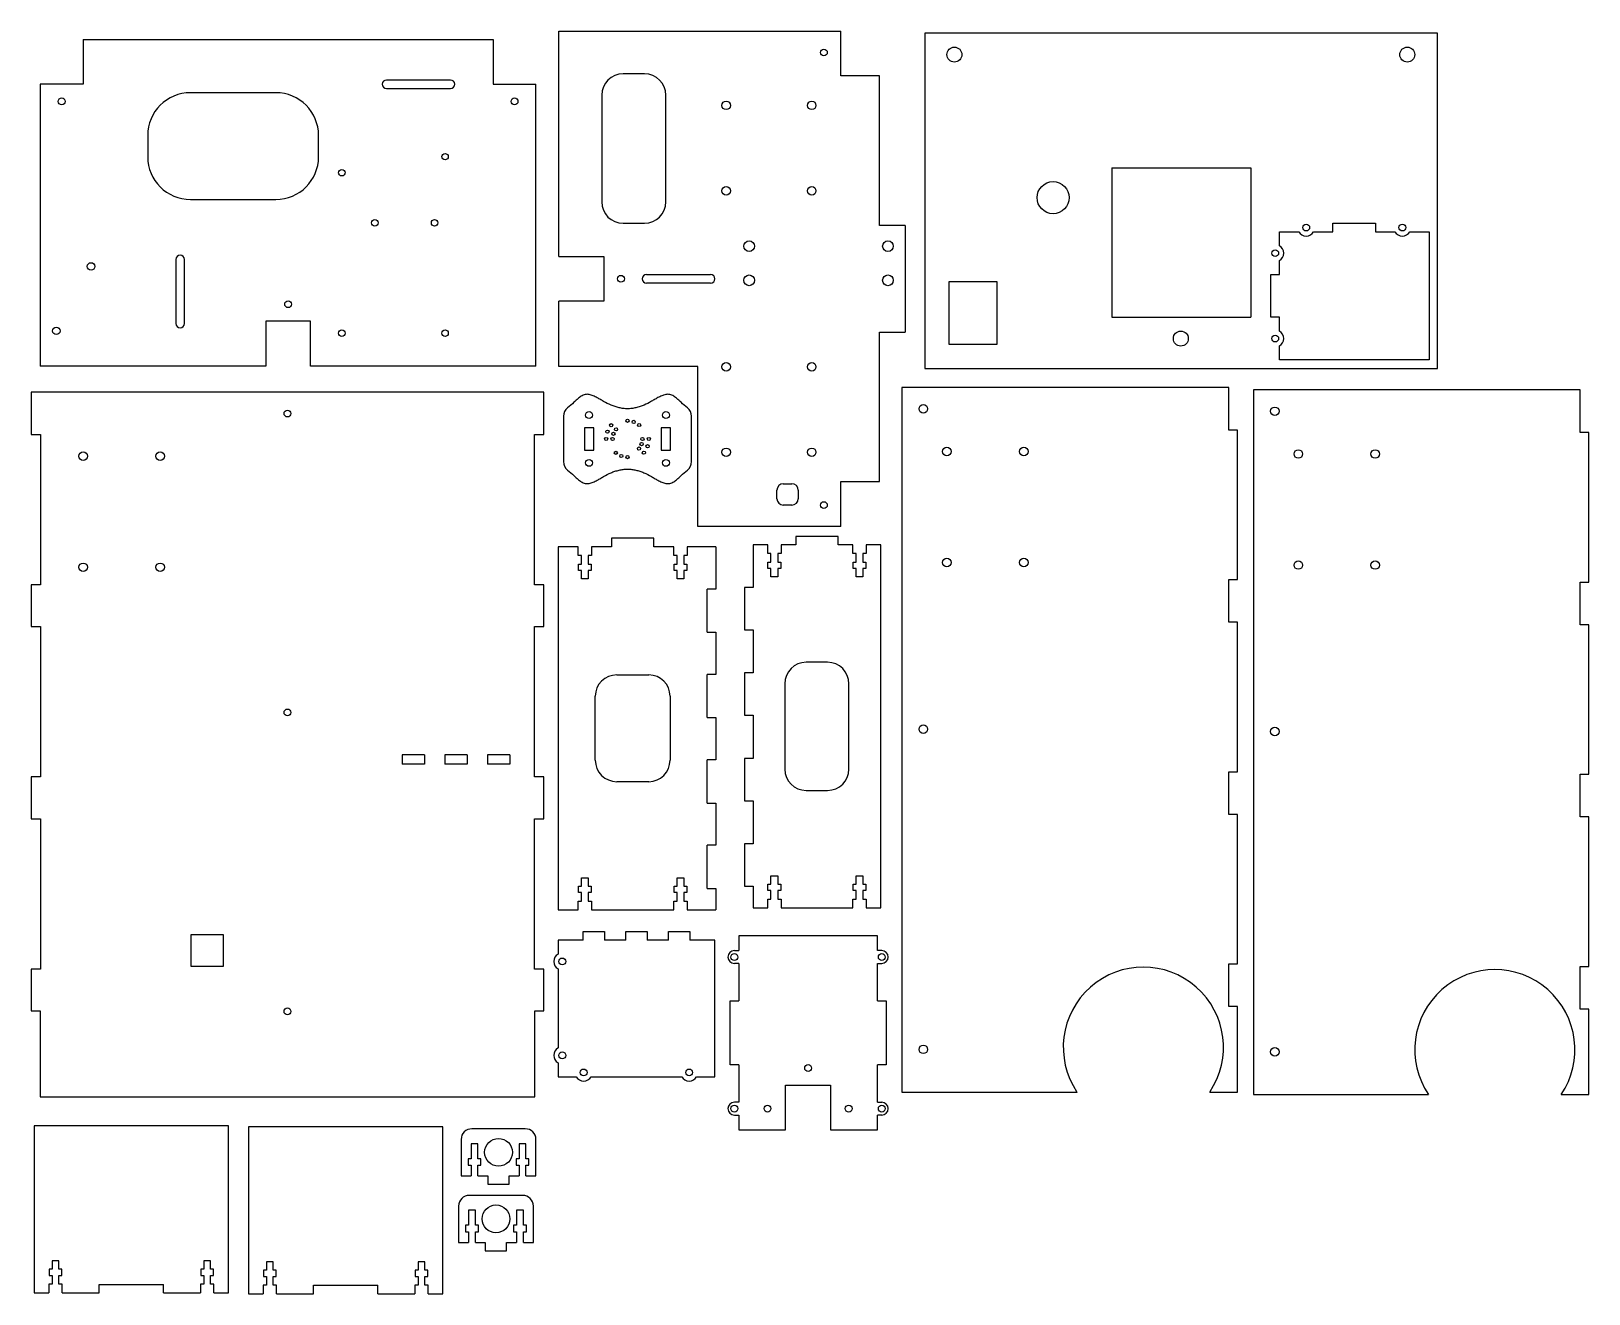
# Model space of a CAD drawing. Header units: millimetres. Extents: x 11 to 740, y 237 to 828.
import ezdxf

# ---------------------------------------------------------------- set-up
doc = ezdxf.new("R2010")
doc.units = ezdxf.units.MM

msp = doc.modelspace()

# ---------------------------------------------------------------- linework, layer by layer
at = {"color": 7, "linetype": 'Continuous', "lineweight": 25}
for p, q in [((35.19, 824.43), (35.19, 803.43)), ((35.19, 824.43), (227.19, 824.43)), ((227.19, 824.43), (227.19, 803.43)), ((258, 722.82), (258, 828.32)), ((258, 828.32), (390, 828.32)), ((390, 807.32), (390, 828.32)), ((429.3, 827.33), (429.3, 670.33)), ((669.3, 827.33), (429.3, 827.33)), ((669.3, 670.33), (669.3, 827.33)), ((35.19, 803.43), (15.19, 803.43)), ((15.19, 803.43), (15.19, 671.43)), ((207.19, 805.43), (177.19, 805.43)), ((227.19, 803.43), (247.19, 803.43)), ((247.19, 671.43), (247.19, 803.43)), ((298, 808.32), (288, 808.32)), ((408, 807.32), (390, 807.32)), ((408, 737.32), (408, 807.32)), ((125.45, 799.48), (85.45, 799.48)), ((177.19, 801.43), (207.19, 801.43)), ((278, 798.32), (278, 748.32)), ((308, 748.32), (308, 798.32)), ((65.45, 779.48), (65.45, 769.48)), ((145.45, 769.48), (145.45, 779.48)), ((516.8, 764.33), (581.8, 764.33)), ((516.8, 764.33), (516.8, 694.33)), ((581.8, 764.33), (581.8, 694.33)), ((85.45, 749.48), (125.45, 749.48)), ((288, 738.32), (298, 738.32)), ((420, 737.32), (408, 737.32)), ((420, 737.32), (420, 687.32)), ((620.3, 738.33), (640.3, 738.33)), ((620.3, 734.33), (620.3, 738.33)), ((640.3, 738.33), (640.3, 734.33)), ((595.3, 727.8), (595.3, 734.33)), ((595.3, 734.33), (604.33, 734.33)), ((611.26, 734.33), (620.3, 734.33)), ((640.3, 734.33), (649.33, 734.33)), ((656.26, 734.33), (665.3, 734.33)), ((665.3, 734.33), (665.3, 674.33)), ((258, 722.82), (279, 722.82)), ((279, 722.82), (279, 701.82)), ((78.69, 721.43), (78.69, 691.43)), ((82.69, 691.43), (82.69, 721.43)), ((595.3, 714.33), (595.3, 720.87)), ((299, 714.32), (329, 714.32)), ((329, 710.32), (299, 710.32)), ((440.6, 711.03), (463, 711.03)), ((440.6, 681.63), (440.6, 711.03)), ((463, 711.03), (463, 681.63)), ((591.3, 714.33), (595.3, 714.33)), ((591.3, 694.33), (591.3, 714.33)), ((258, 671.32), (258, 701.82)), ((279, 701.82), (258, 701.82)), ((516.8, 694.33), (581.8, 694.33)), ((595.3, 694.33), (591.3, 694.33)), ((595.3, 687.8), (595.3, 694.33)), ((141.69, 692.43), (120.69, 692.43)), ((120.69, 692.43), (120.69, 671.43)), ((141.69, 671.43), (141.69, 692.43)), ((408, 687.32), (420, 687.32)), ((408, 617.32), (408, 687.32)), ((463, 681.63), (440.6, 681.63)), ((595.3, 674.33), (595.3, 680.87)), ((120.69, 671.43), (15.19, 671.43)), ((247.19, 671.43), (141.69, 671.43)), ((323, 671.32), (258, 671.32)), ((323, 596.32), (323, 671.32)), ((665.3, 674.33), (595.3, 674.33)), ((429.3, 670.33), (669.3, 670.33)), ((10.89, 659.21), (10.89, 639.41)), ((250.89, 659.21), (10.89, 659.21)), ((250.89, 639.41), (250.89, 659.21)), ((418.56, 661.43), (418.56, 331.43)), ((571.56, 661.43), (418.56, 661.43)), ((571.56, 641.43), (571.56, 661.43)), ((583.11, 660.27), (583.11, 330.27)), ((736.11, 660.27), (583.11, 660.27)), ((736.11, 640.27), (736.11, 660.27)), ((260.07, 647.92), (260.07, 626.72)), ((274.27, 642.52), (269.87, 642.52)), ((269.87, 642.52), (269.87, 632.12)), ((274.27, 632.12), (274.27, 642.52)), ((305.87, 642.52), (305.87, 632.12)), ((310.27, 642.52), (305.87, 642.52)), ((310.27, 632.12), (310.27, 642.52)), ((320.07, 626.72), (320.07, 647.92)), ((10.89, 639.41), (15.29, 639.41)), ((15.29, 639.41), (15.29, 569.01)), ((246.49, 639.41), (250.89, 639.41)), ((246.49, 569.01), (246.49, 639.41)), ((575.56, 641.43), (571.56, 641.43)), ((575.56, 571.43), (575.56, 641.43)), ((740.11, 640.27), (736.11, 640.27)), ((740.11, 570.27), (740.11, 640.27)), ((269.87, 632.12), (274.27, 632.12)), ((305.87, 632.12), (310.27, 632.12)), ((360, 609.32), (360, 613.32)), ((363, 616.32), (367, 616.32)), ((370, 613.32), (370, 609.32)), ((390, 617.32), (408, 617.32)), ((390, 596.32), (390, 617.32)), ((367, 606.32), (363, 606.32)), ((282.6, 590.8), (282.6, 586.8)), ((302.4, 590.8), (282.6, 590.8)), ((302.4, 586.8), (302.4, 590.8)), ((390, 596.32), (323, 596.32)), ((368.84, 591.7), (368.84, 587.7)), ((388.64, 591.7), (368.84, 591.7)), ((388.64, 587.7), (388.64, 591.7)), ((257.6, 586.8), (257.6, 416.8)), ((267, 586.8), (257.6, 586.8)), ((267, 582.7), (267, 586.8)), ((273.2, 586.8), (273.2, 582.7)), ((282.6, 586.8), (273.2, 586.8)), ((311.8, 586.8), (302.4, 586.8)), ((311.8, 582.7), (311.8, 586.8)), ((318, 586.8), (318, 582.7)), ((331.4, 586.8), (318, 586.8)), ((331.4, 586.8), (331.4, 567)), ((348.84, 587.7), (348.84, 567.7)), ((355.74, 587.7), (348.84, 587.7)), ((355.74, 583.6), (355.74, 587.7)), ((357.24, 583.6), (355.74, 583.6)), ((357.24, 579.6), (357.24, 583.6)), ((360.44, 583.6), (360.44, 579.6)), ((361.94, 583.6), (360.44, 583.6)), ((361.94, 587.7), (361.94, 583.6)), ((368.84, 587.7), (361.94, 587.7)), ((395.54, 587.7), (388.64, 587.7)), ((395.54, 583.6), (395.54, 587.7)), ((397.04, 583.6), (395.54, 583.6)), ((397.04, 579.6), (397.04, 583.6)), ((400.24, 583.6), (400.24, 579.6)), ((401.74, 583.6), (400.24, 583.6)), ((401.74, 587.7), (401.74, 583.6)), ((408.64, 587.7), (401.74, 587.7)), ((408.64, 417.7), (408.64, 587.7)), ((268.5, 582.7), (267, 582.7)), ((267.1, 578.7), (268.5, 578.7)), ((267.1, 575.7), (267.1, 578.7)), ((268.5, 578.7), (268.5, 582.7)), ((271.7, 582.7), (271.7, 578.7)), ((273.2, 582.7), (271.7, 582.7)), ((271.7, 578.7), (273.1, 578.7)), ((273.1, 578.7), (273.1, 575.7)), ((313.3, 582.7), (311.8, 582.7)), ((311.9, 578.7), (313.3, 578.7)), ((311.9, 575.7), (311.9, 578.7)), ((313.3, 578.7), (313.3, 582.7)), ((316.5, 582.7), (316.5, 578.7)), ((318, 582.7), (316.5, 582.7)), ((316.5, 578.7), (317.9, 578.7)), ((317.9, 578.7), (317.9, 575.7)), ((355.84, 579.6), (357.24, 579.6)), ((355.84, 576.6), (355.84, 579.6)), ((357.24, 576.6), (355.84, 576.6)), ((357.24, 572.7), (357.24, 576.6)), ((360.44, 579.6), (361.84, 579.6)), ((360.44, 576.6), (360.44, 572.7)), ((361.84, 576.6), (360.44, 576.6)), ((361.84, 579.6), (361.84, 576.6)), ((395.64, 579.6), (397.04, 579.6)), ((395.64, 576.6), (395.64, 579.6)), ((397.04, 576.6), (395.64, 576.6)), ((397.04, 572.7), (397.04, 576.6)), ((400.24, 579.6), (401.64, 579.6)), ((400.24, 576.6), (400.24, 572.7)), ((401.64, 576.6), (400.24, 576.6)), ((401.64, 579.6), (401.64, 576.6)), ((10.89, 569.01), (10.89, 549.41)), ((15.29, 569.01), (10.89, 569.01)), ((250.89, 569.01), (246.49, 569.01)), ((250.89, 549.41), (250.89, 569.01)), ((268.5, 575.7), (267.1, 575.7)), ((268.5, 571.8), (268.5, 575.7)), ((271.7, 571.8), (268.5, 571.8)), ((271.7, 575.7), (271.7, 571.8)), ((273.1, 575.7), (271.7, 575.7)), ((313.3, 575.7), (311.9, 575.7)), ((313.3, 571.8), (313.3, 575.7)), ((316.5, 571.8), (313.3, 571.8)), ((316.5, 575.7), (316.5, 571.8)), ((317.9, 575.7), (316.5, 575.7)), ((360.44, 572.7), (357.24, 572.7)), ((400.24, 572.7), (397.04, 572.7)), ((571.56, 571.43), (575.56, 571.43)), ((571.56, 551.43), (571.56, 571.43)), ((736.11, 570.27), (740.11, 570.27)), ((736.11, 550.27), (736.11, 570.27)), ((331.4, 567), (327.4, 567)), ((327.4, 546.8), (327.4, 567)), ((344.84, 567.7), (344.84, 547.9)), ((348.84, 567.7), (344.84, 567.7)), ((10.89, 549.41), (15.29, 549.41)), ((15.29, 549.41), (15.29, 479.01)), ((246.49, 549.41), (250.89, 549.41)), ((246.49, 479.01), (246.49, 549.41)), ((344.84, 547.9), (348.84, 547.9)), ((348.84, 547.9), (348.84, 527.7)), ((575.56, 551.43), (571.56, 551.43)), ((575.56, 481.43), (575.56, 551.43)), ((740.11, 550.27), (736.11, 550.27)), ((740.11, 480.27), (740.11, 550.27)), ((327.4, 546.8), (331.4, 546.8)), ((331.4, 546.8), (331.4, 527)), ((383.74, 532.7), (373.74, 532.7)), ((285, 526.8), (300, 526.8)), ((331.4, 527), (327.4, 527)), ((327.4, 506.8), (327.4, 527)), ((344.84, 527.7), (344.84, 507.9)), ((348.84, 527.7), (344.84, 527.7)), ((363.74, 522.7), (363.74, 482.7)), ((393.74, 482.7), (393.74, 522.7)), ((275, 486.8), (275, 516.8)), ((310, 516.8), (310, 486.8)), ((327.4, 506.8), (331.4, 506.8)), ((331.4, 506.8), (331.4, 487)), ((344.84, 507.9), (348.84, 507.9)), ((348.84, 507.9), (348.84, 487.7)), ((194.99, 489.41), (184.59, 489.41)), ((184.59, 489.41), (184.59, 485.01)), ((194.99, 489.41), (194.99, 485.01)), ((214.99, 489.41), (204.59, 489.41)), ((204.59, 489.41), (204.59, 485.01)), ((214.99, 489.41), (214.99, 485.01)), ((234.99, 489.41), (224.59, 489.41)), ((224.59, 489.41), (224.59, 485.01)), ((234.99, 489.41), (234.99, 485.01)), ((194.99, 485.01), (184.59, 485.01)), ((214.99, 485.01), (204.59, 485.01)), ((234.99, 485.01), (224.59, 485.01)), ((331.4, 487), (327.4, 487)), ((327.4, 466.8), (327.4, 487)), ((344.84, 487.7), (344.84, 467.9)), ((348.84, 487.7), (344.84, 487.7)), ((571.56, 481.43), (575.56, 481.43)), ((571.56, 461.43), (571.56, 481.43)), ((10.89, 479.01), (10.89, 459.41)), ((15.29, 479.01), (10.89, 479.01)), ((250.89, 479.01), (246.49, 479.01)), ((250.89, 459.41), (250.89, 479.01)), ((300, 476.8), (285, 476.8)), ((736.11, 480.27), (740.11, 480.27)), ((736.11, 460.27), (736.11, 480.27)), ((327.4, 466.8), (331.4, 466.8)), ((331.4, 466.8), (331.4, 447)), ((344.84, 467.9), (348.84, 467.9)), ((348.84, 467.9), (348.84, 447.7)), ((373.74, 472.7), (383.74, 472.7)), ((10.89, 459.41), (15.29, 459.41)), ((15.29, 459.41), (15.29, 389.01)), ((246.49, 459.41), (250.89, 459.41)), ((246.49, 389.01), (246.49, 459.41)), ((575.56, 461.43), (571.56, 461.43)), ((575.56, 391.43), (575.56, 461.43)), ((740.11, 460.27), (736.11, 460.27)), ((740.11, 390.27), (740.11, 460.27)), ((331.4, 447), (327.4, 447)), ((327.4, 426.8), (327.4, 447)), ((344.84, 447.7), (344.84, 427.9)), ((348.84, 447.7), (344.84, 447.7)), ((268.5, 431.8), (271.7, 431.8)), ((268.5, 427.9), (268.5, 431.8)), ((271.7, 431.8), (271.7, 427.9)), ((313.3, 431.8), (316.5, 431.8)), ((313.3, 427.9), (313.3, 431.8)), ((316.5, 431.8), (316.5, 427.9)), ((357.24, 432.7), (360.44, 432.7)), ((357.24, 428.8), (357.24, 432.7)), ((360.44, 432.7), (360.44, 428.8)), ((397.04, 432.7), (400.24, 432.7)), ((397.04, 428.8), (397.04, 432.7)), ((400.24, 432.7), (400.24, 428.8)), ((267.1, 427.9), (268.5, 427.9)), ((267.1, 424.9), (267.1, 427.9)), ((268.5, 424.9), (267.1, 424.9)), ((268.5, 420.9), (268.5, 424.9)), ((271.7, 427.9), (273.1, 427.9)), ((271.7, 424.9), (271.7, 420.9)), ((273.1, 424.9), (271.7, 424.9)), ((273.1, 427.9), (273.1, 424.9)), ((311.9, 427.9), (313.3, 427.9)), ((311.9, 424.9), (311.9, 427.9)), ((313.3, 424.9), (311.9, 424.9)), ((313.3, 420.9), (313.3, 424.9)), ((316.5, 427.9), (317.9, 427.9)), ((316.5, 424.9), (316.5, 420.9)), ((317.9, 424.9), (316.5, 424.9)), ((317.9, 427.9), (317.9, 424.9)), ((327.4, 426.8), (331.4, 426.8)), ((331.4, 426.8), (331.4, 416.8)), ((344.84, 427.9), (348.84, 427.9)), ((348.84, 427.9), (348.84, 417.7)), ((355.84, 428.8), (357.24, 428.8)), ((355.84, 425.8), (355.84, 428.8)), ((357.24, 425.8), (355.84, 425.8)), ((357.24, 421.8), (357.24, 425.8)), ((360.44, 428.8), (361.84, 428.8)), ((360.44, 425.8), (360.44, 421.8)), ((361.84, 425.8), (360.44, 425.8)), ((361.84, 428.8), (361.84, 425.8)), ((395.64, 428.8), (397.04, 428.8)), ((395.64, 425.8), (395.64, 428.8)), ((397.04, 425.8), (395.64, 425.8)), ((397.04, 421.8), (397.04, 425.8)), ((400.24, 428.8), (401.64, 428.8)), ((400.24, 425.8), (400.24, 421.8)), ((401.64, 425.8), (400.24, 425.8)), ((401.64, 428.8), (401.64, 425.8)), ((257.6, 416.8), (267, 416.8)), ((267, 420.9), (268.5, 420.9)), ((267, 416.8), (267, 420.9)), ((271.7, 420.9), (273.2, 420.9)), ((273.2, 420.9), (273.2, 416.8)), ((273.2, 416.8), (311.8, 416.8)), ((311.8, 420.9), (313.3, 420.9)), ((311.8, 416.8), (311.8, 420.9)), ((316.5, 420.9), (318, 420.9)), ((318, 420.9), (318, 416.8)), ((318, 416.8), (331.4, 416.8)), ((348.84, 417.7), (355.74, 417.7)), ((355.74, 421.8), (357.24, 421.8)), ((355.74, 417.7), (355.74, 421.8)), ((360.44, 421.8), (361.94, 421.8)), ((361.94, 421.8), (361.94, 417.7)), ((361.94, 417.7), (395.54, 417.7)), ((395.54, 421.8), (397.04, 421.8)), ((395.54, 417.7), (395.54, 421.8)), ((400.24, 421.8), (401.74, 421.8)), ((401.74, 421.8), (401.74, 417.7)), ((401.74, 417.7), (408.64, 417.7)), ((85.79, 405.21), (100.79, 405.21)), ((85.79, 390.21), (85.79, 405.21)), ((100.79, 405.21), (100.79, 390.21)), ((257.54, 402.6), (257.54, 396.07)), ((269.24, 402.6), (257.54, 402.6)), ((269.24, 402.6), (269.24, 406.6)), ((269.24, 406.6), (279.24, 406.6)), ((279.24, 406.6), (279.24, 402.6)), ((289.24, 402.6), (279.24, 402.6)), ((289.24, 402.6), (289.24, 406.6)), ((289.24, 406.6), (299.24, 406.6)), ((299.24, 406.6), (299.24, 402.6)), ((309.24, 402.6), (299.24, 402.6)), ((309.24, 406.6), (319.24, 406.6)), ((309.24, 402.6), (309.24, 406.6)), ((319.24, 406.6), (319.24, 402.6)), ((330.94, 402.6), (319.24, 402.6)), ((330.94, 338.6), (330.94, 402.6)), ((407.11, 404.66), (342.11, 404.66)), ((342.11, 404.66), (342.11, 397.66)), ((407.11, 397.66), (407.11, 404.66)), ((340.11, 397.66), (342.11, 397.66)), ((409.11, 397.66), (407.11, 397.66)), ((10.89, 389.01), (10.89, 369.41)), ((15.29, 389.01), (10.89, 389.01)), ((100.79, 390.21), (85.79, 390.21)), ((250.89, 389.01), (246.49, 389.01)), ((250.89, 369.41), (250.89, 389.01)), ((257.54, 389.14), (257.54, 352.07)), ((342.11, 391.66), (340.11, 391.66)), ((342.11, 391.66), (342.11, 374.16)), ((407.11, 374.16), (407.11, 391.66)), ((407.11, 391.66), (409.11, 391.66)), ((571.56, 391.43), (575.56, 391.43)), ((571.56, 371.43), (571.56, 391.43)), ((736.11, 390.27), (740.11, 390.27)), ((736.11, 370.27), (736.11, 390.27)), ((338.11, 344.16), (338.11, 374.16)), ((338.11, 374.16), (342.11, 374.16)), ((407.11, 374.16), (411.11, 374.16)), ((411.11, 374.16), (411.11, 344.16)), ((10.89, 369.41), (15.09, 369.41)), ((15.09, 369.41), (15.09, 329.21)), ((246.69, 369.41), (250.89, 369.41)), ((246.69, 329.21), (246.69, 369.41)), ((575.56, 371.43), (571.56, 371.43)), ((575.56, 331.43), (575.56, 371.43)), ((740.11, 370.27), (736.11, 370.27)), ((740.11, 330.27), (740.11, 370.27)), ((257.54, 345.14), (257.54, 338.6)), ((342.11, 344.16), (338.11, 344.16)), ((342.11, 344.16), (342.11, 326.66)), ((411.11, 344.16), (407.11, 344.16)), ((407.11, 326.66), (407.11, 344.16)), ((257.54, 338.6), (266.08, 338.6)), ((273.01, 338.6), (315.48, 338.6)), ((322.41, 338.6), (330.94, 338.6)), ((15.09, 329.21), (246.69, 329.21)), ((364.11, 334.66), (385.11, 334.66)), ((364.11, 313.66), (364.11, 334.66)), ((385.11, 334.66), (385.11, 313.66)), ((418.56, 331.43), (500.5, 331.43)), ((562.63, 331.43), (575.56, 331.43)), ((583.11, 330.27), (665.04, 330.27)), ((727.18, 330.27), (740.11, 330.27)), ((342.11, 326.66), (340.11, 326.66)), ((407.11, 326.66), (409.11, 326.66)), ((12.29, 315.58), (12.29, 237.35)), ((103.29, 315.58), (12.29, 315.58)), ((103.29, 237.35), (103.29, 315.58)), ((112.63, 315.14), (112.63, 236.91)), ((203.63, 315.14), (112.63, 315.14)), ((203.63, 236.91), (203.63, 315.14)), ((242.19, 314.22), (217.19, 314.22)), ((340.11, 320.66), (342.11, 320.66)), ((342.11, 320.66), (342.11, 313.66)), ((342.11, 313.66), (364.11, 313.66)), ((385.11, 313.66), (407.11, 313.66)), ((409.11, 320.66), (407.11, 320.66)), ((407.11, 313.66), (407.11, 320.66)), ((212.19, 309.22), (212.19, 292.22)), ((220.04, 307.22), (216.84, 307.22)), ((216.84, 307.22), (216.84, 300.22)), ((220.04, 300.22), (220.04, 307.22)), ((242.54, 307.22), (239.34, 307.22)), ((239.34, 307.22), (239.34, 300.22)), ((242.54, 300.22), (242.54, 307.22)), ((247.19, 292.22), (247.19, 309.22)), ((216.84, 300.22), (215.44, 300.22)), ((215.44, 300.22), (215.44, 297.22)), ((221.44, 300.22), (220.04, 300.22)), ((221.44, 297.22), (221.44, 300.22)), ((239.34, 300.22), (237.94, 300.22)), ((237.94, 300.22), (237.94, 297.22)), ((243.94, 300.22), (242.54, 300.22)), ((243.94, 297.22), (243.94, 300.22)), ((212.19, 292.22), (216.84, 292.22)), ((215.44, 297.22), (216.84, 297.22)), ((216.84, 297.22), (216.84, 292.22)), ((220.04, 292.22), (220.04, 297.22)), ((220.04, 297.22), (221.44, 297.22)), ((220.04, 292.22), (224.69, 292.22)), ((224.69, 292.22), (224.69, 288.22)), ((234.69, 288.22), (234.69, 292.22)), ((234.69, 292.22), (239.34, 292.22)), ((237.94, 297.22), (239.34, 297.22)), ((239.34, 297.22), (239.34, 292.22)), ((242.54, 292.22), (242.54, 297.22)), ((242.54, 297.22), (243.94, 297.22)), ((242.54, 292.22), (247.19, 292.22)), ((224.69, 288.22), (234.69, 288.22)), ((211, 278.03), (211, 261.03)), ((241, 283.03), (216, 283.03)), ((246, 261.03), (246, 278.03)), ((218.85, 276.03), (215.65, 276.03)), ((215.65, 276.03), (215.65, 269.03)), ((218.85, 269.03), (218.85, 276.03)), ((241.35, 276.03), (238.15, 276.03)), ((238.15, 276.03), (238.15, 269.03)), ((241.35, 269.03), (241.35, 276.03)), ((215.65, 269.03), (214.25, 269.03)), ((214.25, 269.03), (214.25, 266.03)), ((214.25, 266.03), (215.65, 266.03)), ((215.65, 266.03), (215.65, 261.03)), ((220.25, 269.03), (218.85, 269.03)), ((218.85, 261.03), (218.85, 266.03)), ((218.85, 266.03), (220.25, 266.03)), ((220.25, 266.03), (220.25, 269.03)), ((238.15, 269.03), (236.75, 269.03)), ((236.75, 269.03), (236.75, 266.03)), ((236.75, 266.03), (238.15, 266.03)), ((238.15, 266.03), (238.15, 261.03)), ((242.75, 269.03), (241.35, 269.03)), ((241.35, 261.03), (241.35, 266.03)), ((241.35, 266.03), (242.75, 266.03)), ((242.75, 266.03), (242.75, 269.03)), ((211, 261.03), (215.65, 261.03)), ((218.85, 261.03), (223.5, 261.03)), ((223.5, 261.03), (223.5, 257.03)), ((223.5, 257.03), (233.5, 257.03)), ((233.5, 257.03), (233.5, 261.03)), ((233.5, 261.03), (238.15, 261.03)), ((241.35, 261.03), (246, 261.03)), ((20.69, 248.45), (19.29, 248.45)), ((19.29, 248.45), (19.29, 245.45)), ((23.89, 252.35), (20.69, 252.35)), ((20.69, 252.35), (20.69, 248.45)), ((23.89, 248.45), (23.89, 252.35)), ((25.29, 248.45), (23.89, 248.45)), ((25.29, 245.45), (25.29, 248.45)), ((91.69, 248.45), (90.29, 248.45)), ((90.29, 248.45), (90.29, 245.45)), ((94.89, 252.35), (91.69, 252.35)), ((91.69, 252.35), (91.69, 248.45)), ((94.89, 248.45), (94.89, 252.35)), ((96.29, 248.45), (94.89, 248.45)), ((96.29, 245.45), (96.29, 248.45)), ((121.03, 248.01), (119.63, 248.01)), ((119.63, 248.01), (119.63, 245.01)), ((124.23, 251.91), (121.03, 251.91)), ((121.03, 251.91), (121.03, 248.01)), ((124.23, 248.01), (124.23, 251.91)), ((125.63, 248.01), (124.23, 248.01)), ((125.63, 245.01), (125.63, 248.01)), ((192.03, 248.01), (190.63, 248.01)), ((190.63, 248.01), (190.63, 245.01)), ((195.23, 251.91), (192.03, 251.91)), ((192.03, 251.91), (192.03, 248.01)), ((195.23, 248.01), (195.23, 251.91)), ((196.63, 248.01), (195.23, 248.01)), ((196.63, 245.01), (196.63, 248.01)), ((20.69, 241.45), (19.19, 241.45)), ((19.19, 241.45), (19.19, 237.35)), ((19.29, 245.45), (20.69, 245.45)), ((20.69, 245.45), (20.69, 241.45)), ((23.89, 241.45), (23.89, 245.45)), ((23.89, 245.45), (25.29, 245.45)), ((25.39, 241.45), (23.89, 241.45)), ((25.39, 237.35), (25.39, 241.45)), ((42.69, 241.35), (72.89, 241.35)), ((42.69, 237.35), (42.69, 241.35)), ((72.89, 237.35), (72.89, 241.35)), ((91.69, 241.45), (90.19, 241.45)), ((90.19, 241.45), (90.19, 237.35)), ((90.29, 245.45), (91.69, 245.45)), ((91.69, 245.45), (91.69, 241.45)), ((94.89, 241.45), (94.89, 245.45)), ((94.89, 245.45), (96.29, 245.45)), ((96.39, 241.45), (94.89, 241.45)), ((96.39, 237.35), (96.39, 241.45)), ((121.03, 241.01), (119.53, 241.01)), ((119.53, 241.01), (119.53, 236.91)), ((119.63, 245.01), (121.03, 245.01)), ((121.03, 245.01), (121.03, 241.01)), ((124.23, 241.01), (124.23, 245.01)), ((124.23, 245.01), (125.63, 245.01)), ((125.73, 241.01), (124.23, 241.01)), ((125.73, 236.91), (125.73, 241.01)), ((143.03, 240.91), (173.23, 240.91)), ((143.03, 236.91), (143.03, 240.91)), ((173.23, 236.91), (173.23, 240.91)), ((192.03, 241.01), (190.53, 241.01)), ((190.53, 241.01), (190.53, 236.91)), ((190.63, 245.01), (192.03, 245.01)), ((192.03, 245.01), (192.03, 241.01)), ((195.23, 241.01), (195.23, 245.01)), ((195.23, 245.01), (196.63, 245.01)), ((196.73, 241.01), (195.23, 241.01)), ((196.73, 236.91), (196.73, 241.01)), ((12.29, 237.35), (19.19, 237.35)), ((25.39, 237.35), (42.69, 237.35)), ((72.89, 237.35), (90.19, 237.35)), ((96.39, 237.35), (103.29, 237.35)), ((112.63, 236.91), (119.53, 236.91)), ((125.73, 236.91), (143.03, 236.91)), ((173.23, 236.91), (190.53, 236.91)), ((196.73, 236.91), (203.63, 236.91))]:
    msp.add_line(p, q, dxfattribs=at)
for centre, radius in [((382, 818.32), 1.6), ((443.1, 817.33), 3.5), ((655.1, 817.33), 3.5), ((25.19, 795.43), 1.6), ((237.19, 795.43), 1.6), ((336.3, 793.57), 2), ((376.3, 793.57), 2), ((204.65, 769.53), 1.52), ((156.31, 762.03), 1.52), ((336.3, 753.57), 2), ((376.3, 753.57), 2), ((489.3, 750.33), 7.5), ((171.75, 738.52), 1.52), ((199.77, 738.52), 1.52), ((607.8, 736.33), 1.6), ((652.8, 736.33), 1.6), ((347, 727.61), 2.5), ((412, 727.61), 2.5), ((593.3, 724.33), 1.6), ((38.94, 718.13), 1.75), ((287, 712.32), 1.6), ((347, 711.61), 2.5), ((412, 711.61), 2.5), ((131.19, 700.43), 1.6), ((22.69, 687.93), 1.75), ((156.31, 686.9), 1.52), ((204.65, 686.9), 1.52), ((549.1, 684.33), 3.5), ((593.3, 684.33), 1.6), ((336.3, 671.07), 2), ((376.3, 671.07), 2), ((130.89, 649.21), 1.6), ((272.07, 648.52), 1.6), ((308.07, 648.52), 1.6), ((428.56, 651.43), 2), ((593.11, 650.27), 2), ((282.41, 643.75), 0.75), ((284.71, 641.82), 0.75), ((290.07, 645.82), 0.75), ((292.98, 645.31), 0.75), ((295.53, 643.83), 0.75), ((280.07, 637.32), 0.75), ((280.67, 640.74), 0.75), ((283.07, 637.32), 0.75), ((283.49, 639.71), 0.75), ((296.65, 634.92), 0.75), ((297.07, 637.29), 0.75), ((299.46, 633.9), 0.75), ((300.07, 637.32), 0.75), ((35.29, 629.21), 2), ((71.29, 629.21), 2), ((272.07, 626.12), 1.6), ((284.6, 630.81), 0.75), ((287.16, 629.33), 0.75), ((290.07, 628.82), 0.75), ((295.43, 632.82), 0.75), ((297.73, 630.89), 0.75), ((308.07, 626.12), 1.6), ((336.3, 631.07), 2), ((376.3, 631.07), 2), ((439.56, 631.43), 2), ((475.56, 631.43), 2), ((604.11, 630.27), 2), ((640.11, 630.27), 2), ((382, 606.32), 1.6), ((35.29, 577.21), 2), ((71.29, 577.21), 2), ((439.56, 579.43), 2), ((475.56, 579.43), 2), ((604.11, 578.27), 2), ((640.11, 578.27), 2), ((130.89, 509.21), 1.6), ((428.56, 501.43), 2), ((593.11, 500.27), 2), ((259.54, 392.6), 1.6), ((340.11, 394.66), 1.6), ((409.11, 394.66), 1.6), ((130.89, 369.21), 1.6), ((259.54, 348.6), 1.6), ((428.56, 351.43), 2), ((593.11, 350.27), 2), ((374.61, 342.66), 1.6), ((269.54, 340.6), 1.6), ((318.94, 340.6), 1.6), ((340.11, 323.66), 1.6), ((355.61, 323.66), 1.6), ((393.61, 323.66), 1.6), ((409.11, 323.66), 1.6), ((229.69, 303.22), 6.5), ((228.5, 272.03), 6.5)]:
    msp.add_circle(centre, radius, dxfattribs=at)
for centre, radius, start, end in [((177.19, 803.43), 2, 90, 270), ((207.19, 803.43), 2, 270, 90), ((288, 798.32), 10, 90, 180), ((298, 798.32), 10, 0, 90), ((85.45, 779.48), 20, 90, 180), ((125.45, 779.48), 20, 0, 90), ((85.45, 769.48), 20, 180, 270), ((125.45, 769.48), 20, 270, 0), ((288, 748.32), 10, 180, 270), ((298, 748.32), 10, 270, 0), ((607.8, 736.33), 4, 210, 330), ((652.8, 736.33), 4, 210, 330), ((80.69, 721.43), 2, 0, 180), ((593.3, 724.33), 4, 300, 60), ((299, 712.32), 2, 90, 270), ((329, 712.32), 2, 270, 90), ((80.69, 691.43), 2, 180, 0), ((593.3, 684.33), 4, 300, 60), ((265.07, 647.92), 5, 127.29145, 180), ((315.07, 647.92), 5, 0, 52.70855), ((265.07, 626.72), 5, 180, 232.70855), ((315.07, 626.72), 5, 307.29145, 0), ((363, 613.32), 3, 90, 180), ((367, 613.32), 3, 360, 90), ((363, 609.32), 3, 180, 270), ((367, 609.32), 3, 270, 0), ((373.74, 522.7), 10, 90, 180), ((383.74, 522.7), 10, 0, 90), ((285, 516.8), 10, 90, 180), ((300, 516.8), 10, 0, 90), ((285, 486.8), 10, 180, 270), ((300, 486.8), 10, 270, 0), ((373.74, 482.7), 10, 180, 270), ((383.74, 482.7), 10, 270, 0), ((259.54, 392.6), 4, 120, 240), ((340.11, 394.66), 3, 90, 270), ((409.11, 394.66), 3, 270, 90), ((531.56, 352.43), 37.5, 325.9442, 214.0558), ((696.11, 351.27), 37.5, 325.9442, 214.0558), ((259.54, 348.6), 4, 120, 240), ((269.54, 340.6), 4, 209.93025, 330.06975), ((318.94, 340.6), 4, 209.93025, 330.06975), ((340.11, 323.66), 3, 90, 270), ((409.11, 323.66), 3, 270, 90), ((217.19, 309.22), 5, 90, 180), ((242.19, 309.22), 5, 0, 90), ((216, 278.03), 5, 90, 180), ((241, 278.03), 5, 0, 90)]:
    msp.add_arc(centre, radius, start, end, dxfattribs=at)
for points, knots in [([(290.07, 651.41), (289.73, 651.41), (289.4, 651.43), (288.74, 651.49), (288.42, 651.53), (287.44, 651.67), (286.79, 651.79), (285.51, 652.08), (284.87, 652.25), (283.61, 652.64), (282.99, 652.87), (281.16, 653.65), (280, 654.28), (278.28, 655.26), (277.71, 655.6), (276.56, 656.26), (275.98, 656.58), (274.81, 657.19), (274.21, 657.48), (273.28, 657.83), (272.97, 657.93), (272.33, 658.1), (272, 658.16), (271.34, 658.22), (271.01, 658.23), (270.35, 658.16), (270.03, 658.09), (269.4, 657.88), (269.1, 657.74), (268.52, 657.43), (268.24, 657.26), (267.43, 656.7), (266.93, 656.28), (265.95, 655.41), (265.47, 654.96), (264.04, 653.6), (263.09, 652.69), (262.04, 651.89)], [0, 0, 0, 0, 0.03125, 0.03125, 0.0625, 0.0625, 0.125, 0.125, 0.1875, 0.1875, 0.25, 0.25, 0.375, 0.375, 0.4375, 0.4375, 0.5, 0.5, 0.5625, 0.5625, 0.59375, 0.59375, 0.625, 0.625, 0.65625, 0.65625, 0.6875, 0.6875, 0.71875, 0.71875, 0.75, 0.75, 0.8125, 0.8125, 0.875, 0.875, 1, 1, 1, 1]), ([(318.1, 651.89), (317.05, 652.69), (316.09, 653.61), (314.66, 654.97), (314.18, 655.42), (313.19, 656.29), (312.69, 656.71), (311.87, 657.27), (311.59, 657.45), (311.01, 657.76), (310.71, 657.89), (310.08, 658.1), (309.75, 658.16), (309.1, 658.23), (308.77, 658.22), (308.11, 658.15), (307.79, 658.09), (307.15, 657.93), (306.84, 657.82), (305.92, 657.48), (305.32, 657.19), (304.15, 656.59), (303.58, 656.26), (302.44, 655.6), (301.87, 655.27), (300.15, 654.29), (299, 653.67), (297.19, 652.89), (296.57, 652.66), (295.31, 652.26), (294.66, 652.09), (293.36, 651.79), (292.71, 651.67), (291.73, 651.53), (291.4, 651.49), (290.74, 651.43), (290.4, 651.41), (290.07, 651.41)], [0, 0, 0, 0, 0.125, 0.125, 0.1875, 0.1875, 0.25, 0.25, 0.28125, 0.28125, 0.3125, 0.3125, 0.34375, 0.34375, 0.375, 0.375, 0.40625, 0.40625, 0.4375, 0.4375, 0.5, 0.5, 0.5625, 0.5625, 0.625, 0.625, 0.75, 0.75, 0.8125, 0.8125, 0.875, 0.875, 0.9375, 0.9375, 0.96875, 0.96875, 1, 1, 1, 1]), ([(262.04, 622.74), (263.09, 621.94), (264.04, 621.03), (265.48, 619.67), (265.96, 619.22), (266.94, 618.35), (267.45, 617.93), (268.26, 617.36), (268.55, 617.19), (269.13, 616.88), (269.43, 616.75), (270.06, 616.54), (270.38, 616.47), (271.04, 616.41), (271.36, 616.42), (272.02, 616.48), (272.35, 616.55), (272.98, 616.71), (273.29, 616.81), (274.22, 617.16), (274.81, 617.44), (275.98, 618.05), (276.56, 618.38), (277.7, 619.03), (278.27, 619.37), (279.98, 620.35), (281.14, 620.97), (282.95, 621.75), (283.57, 621.98), (284.83, 622.38), (285.48, 622.55), (286.77, 622.84), (287.42, 622.97), (288.41, 623.1), (288.74, 623.14), (289.4, 623.2), (289.73, 623.22), (290.07, 623.22)], [0, 0, 0, 0, 0.125, 0.125, 0.1875, 0.1875, 0.25, 0.25, 0.28125, 0.28125, 0.3125, 0.3125, 0.34375, 0.34375, 0.375, 0.375, 0.40625, 0.40625, 0.4375, 0.4375, 0.5, 0.5, 0.5625, 0.5625, 0.625, 0.625, 0.75, 0.75, 0.8125, 0.8125, 0.875, 0.875, 0.9375, 0.9375, 0.96875, 0.96875, 1, 1, 1, 1]), ([(290.07, 623.22), (290.4, 623.22), (290.73, 623.2), (291.39, 623.14), (291.72, 623.11), (292.7, 622.97), (293.34, 622.85), (294.63, 622.56), (295.26, 622.39), (296.52, 621.99), (297.15, 621.76), (298.97, 620.98), (300.14, 620.36), (301.86, 619.37), (302.43, 619.04), (303.58, 618.38), (304.15, 618.05), (305.33, 617.44), (305.93, 617.16), (306.85, 616.81), (307.17, 616.71), (307.81, 616.54), (308.14, 616.48), (308.79, 616.42), (309.12, 616.41), (309.79, 616.48), (310.11, 616.55), (310.73, 616.76), (311.04, 616.89), (311.62, 617.21), (311.9, 617.38), (312.7, 617.94), (313.21, 618.36), (314.19, 619.23), (314.67, 619.68), (316.1, 621.04), (317.05, 621.95), (318.1, 622.74)], [0, 0, 0, 0, 0.03125, 0.03125, 0.0625, 0.0625, 0.125, 0.125, 0.1875, 0.1875, 0.25, 0.25, 0.375, 0.375, 0.4375, 0.4375, 0.5, 0.5, 0.5625, 0.5625, 0.59375, 0.59375, 0.625, 0.625, 0.65625, 0.65625, 0.6875, 0.6875, 0.71875, 0.71875, 0.75, 0.75, 0.8125, 0.8125, 0.875, 0.875, 1, 1, 1, 1])]:
    msp.add_open_spline(points, degree=3, knots=knots, dxfattribs=at)

doc.saveas('drawing.dxf')
